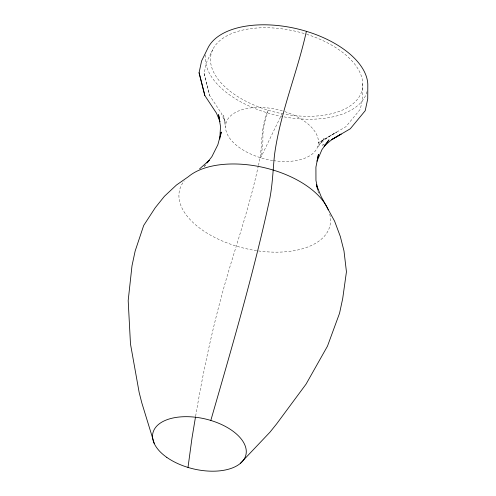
<?xml version="1.0" encoding="UTF-8"?>
<svg xmlns="http://www.w3.org/2000/svg" width="496" height="496" viewBox="0 0 496 496"><rect width="100%" height="100%" fill="white"/><g stroke="black" fill="none" stroke-linecap="round" stroke-linejoin="round"><path stroke-width="0.37" stroke-dasharray="2.48 1.86" d="M362.793 83.843L362.706 98.152L360.332 109.238L345.886 126.709L318.469 142.736L336.728 132.017L327.465 137.454L319.238 144.51L324.142 138.396L317.068 148.174M195.641 416.169C204.234 364.777 215.568 313.794 230.789 263.946C240.678 231.595 251.168 199.336 258.218 166.21M258.373 165.466C263.382 147.256 259.606 127.608 268.107 110.199L264.101 125.593L262.973 133.126L262.849 142.457L262.179 148.924L260.685 157.759L281.951 113.95M206.832 84.407L204.092 73.52L206.466 62.434L212.765 49.544M205.468 164.92L203.62 167.295L205.493 164.963M324.031 144.131L322.078 145.278L324.068 144.113M204.092 73.52L209.665 95.567L221.297 113.181L225.494 123.076L223.541 115.394L225.531 127.249M317.886 190.662L318.63 193.589L318.333 192.119M207.123 85.448L209.665 95.567M306.64 34.298A77.612 41.701 13.2 0 1 361.956 90.694A77.612 41.701 13.2 0 1 284.189 114.092M283.452 113.956A77.612 41.701 13.2 0 1 211.265 53.549A77.612 41.701 13.2 0 1 305.17 33.84M329.728 214.191A77.264 41.515 13.2 0 1 246.041 248.67A77.264 41.515 13.2 0 1 184.227 180.928M284.76 111.625A47.356 25.445 13.2 0 1 318.116 145.223A47.356 25.445 13.2 0 1 273.488 160.63M272.738 160.512A47.356 25.445 13.2 0 1 225.785 124.112A47.356 25.445 13.2 0 1 282.571 110.949M367.015 91.593A82.733 44.454 13.2 0 1 283.408 116.752M282.652 116.61A82.733 44.454 13.2 0 1 205.914 53.965"/><path stroke-width="0.74" d="M219.79 139.004L220.509 126.468L218.519 114.619L219.412 118.129M188.003 467.43L191.971 438.204L195.511 416.931M306.392 31.322C297.234 72.974 280.153 112.747 274.462 155.254C272.8 171.622 272.465 188.145 268.578 204.228C252.532 277.109 231.458 348.769 210.812 420.447M220.063 121.638L216.467 113.156L204.842 95.542L199.07 72.738L201.593 60.952L207.898 48.062A82.733 44.454 13.2 0 1 295.945 28.545A82.733 44.454 13.2 0 1 367.815 84.624L367.728 98.933L365.205 110.72L350.275 128.793L331.371 139.835L341.118 134.1L331.855 139.531L324.217 146.084M220.23 136.933L221.266 132.103L217.849 144.745L211.916 156.612L206.844 163.141M207.824 162.056L209.231 160.307L199.597 168.863M324.074 146.029L325.872 143.797M326.771 142.674L329.015 139.878L321.941 149.656L317 161.225L318.475 154.33L315.915 167.164L315.952 180.395L317.886 189.925M240.368 463.376L269.991 432.159L276.7 423.801L306.069 384.115L327.478 346.146L339.555 313.249L342.711 298.518L346.444 271.802L343.982 250.889L340.318 236.48L334.608 221.179L321.179 196.658L316.398 184.81L317.328 188.468M154.337 443.709L141.806 402.851L139.14 392.355L130.479 343.97L128.185 300.582L131.998 265.794L135.148 251.063L143.697 225.451L155.236 207.737L164.436 196.273L176.458 185.027L188.474 176.626A77.264 41.515 13.2 0 1 264.641 167.753A77.264 41.515 13.2 0 1 328.278 209.87M199.07 72.738L204.842 95.542M166.799 457.368A47.765 25.662 13.2 0 0 244.869 457.771A47.765 25.662 13.2 0 0 186.552 416.677A47.765 25.662 13.2 0 0 166.799 457.368"/></g></svg>
